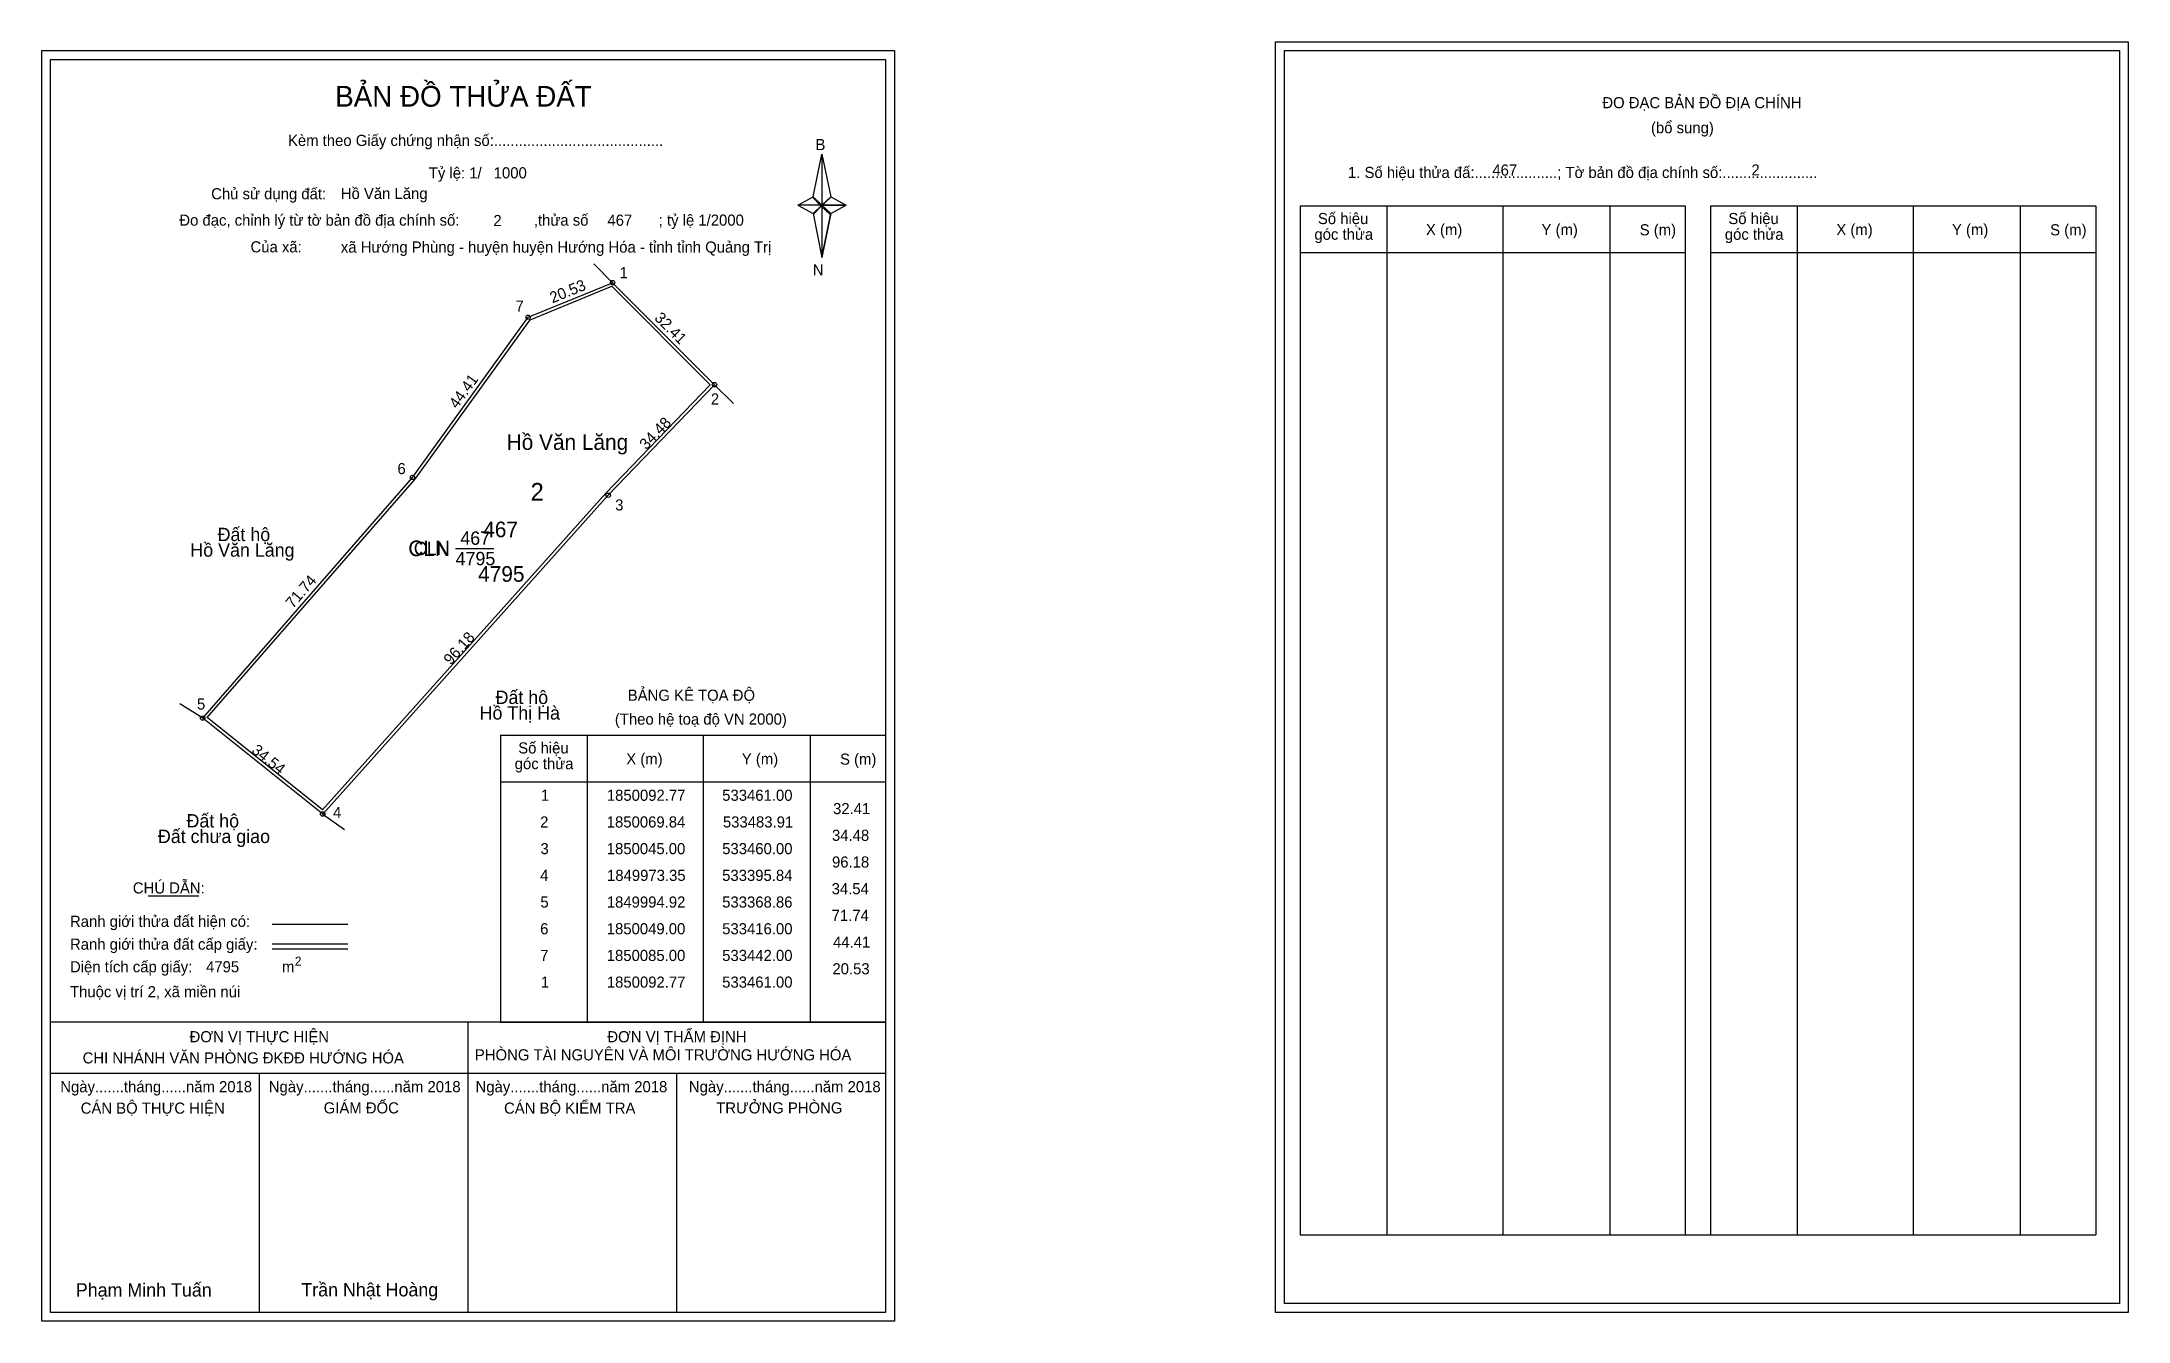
# Model space of a CAD drawing. Extents: x 533333 to 533802, y 1849859 to 1850147.
import ezdxf

# ---------------------------------------------------------------- set-up
doc = ezdxf.new("R2010")
doc.units = 0
for name, color, linetype in [('Level 1', 7, 'Continuous'), ('Level 10', 7, 'Continuous'), ('Level 11', 7, 'Continuous'), ('Level 13', 7, 'Continuous'), ('Level 2', 7, 'Continuous'), ('Level 27', 7, 'Continuous'), ('Level 3', 7, 'Continuous'), ('Level 36', 7, 'Continuous'), ('Level 4', 7, 'Continuous'), ('Level 49', 7, 'Continuous'), ('Level 5', 7, 'Continuous'), ('Level 53', 7, 'Continuous'), ('Level 55', 7, 'Continuous'), ('Level 6', 7, 'Continuous'), ('Level 63', 7, 'Continuous'), ('Level 7', 7, 'Continuous'), ('Level 9', 7, 'Continuous')]:
    doc.layers.add(name, color=color, linetype=linetype)

msp = doc.modelspace()

# ---------------------------------------------------------------- linework, layer by layer
at = {"layer": 'Level 1'}
for p, q in [((533334.68, 1850142.92), (533334.68, 1850142.92)), ((533612, 1850144.92), (533612, 1850144.92)), ((533506.1, 1850112.04), (533508.07, 1850121.68)), ((533508.07, 1850121.68), (533508.07, 1850110.16)), ((533508.07, 1850121.68), (533510.04, 1850112.04)), ((533502.66, 1850110.16), (533506.1, 1850112.04)), ((533506.1, 1850112.04), (533508.07, 1850110.16)), ((533507.92, 1850109.94), (533506.1, 1850111.82)), ((533508.07, 1850110.16), (533506.1, 1850108.32)), ((533507.92, 1850109.94), (533506.1, 1850108.1)), ((533506.1, 1850108.1), (533507.92, 1850109.94)), ((533506.1, 1850108.32), (533508.07, 1850098.46)), ((533509.89, 1850111.82), (533507.92, 1850109.94)), ((533507.92, 1850109.94), (533509.89, 1850111.82)), ((533509.89, 1850108.1), (533507.92, 1850109.94)), ((533510.04, 1850112.04), (533508.07, 1850110.16)), ((533508.07, 1850110.16), (533508.07, 1850098.46)), ((533508.07, 1850110.16), (533513.48, 1850110.16)), ((533508.07, 1850110.16), (533510.04, 1850108.32)), ((533510.04, 1850108.32), (533508.07, 1850098.46)), ((533510.04, 1850108.32), (533513.48, 1850110.16)), ((533615.54, 1850110.07), (533702.14, 1850110.07)), ((533635.13, 1849878.8), (533635.13, 1850110.07)), ((533661.2, 1849878.8), (533661.2, 1850110.07)), ((533685.17, 1850110.07), (533685.17, 1849878.8)), ((533702.14, 1850110.07), (533702.14, 1849878.8)), ((533707.79, 1850110.07), (533794.4, 1850110.07)), ((533727.38, 1849878.8), (533727.38, 1850110.07)), ((533753.46, 1849878.8), (533753.46, 1850110.07)), ((533777.43, 1850110.07), (533777.43, 1849878.8)), ((533794.4, 1850110.07), (533794.4, 1849878.8)), ((533615.54, 1850099.54), (533702.14, 1850099.54)), ((533707.79, 1850099.54), (533794.4, 1850099.54)), ((533435.78, 1849991.1), (533522.38, 1849991.1)), ((533455.37, 1849926.57), (533455.37, 1849991.1)), ((533481.44, 1849926.57), (533481.44, 1849991.1)), ((533505.41, 1849991.1), (533505.41, 1849926.57)), ((533435.78, 1849980.57), (533522.38, 1849980.57)), ((533356.6, 1849954.99), (533368, 1849954.99)), ((533384.46, 1849948.58), (533401.48, 1849948.58)), ((533384.46, 1849944.14), (533401.48, 1849944.14)), ((533384.46, 1849943.04), (533401.48, 1849943.04)), ((533441.51, 1849926.57), (533334.68, 1849926.57)), ((533522.38, 1849926.57), (533417.54, 1849926.57)), ((533428.53, 1849861.35), (533428.53, 1849926.57)), ((533435.78, 1849926.57), (533522.38, 1849926.57)), ((533522.38, 1849915.02), (533334.68, 1849915.02)), ((533381.6, 1849861.35), (533381.6, 1849915.02)), ((533475.45, 1849861.35), (533475.45, 1849915.02)), ((533615.54, 1849878.8), (533794.4, 1849878.8)), ((533522.38, 1849861.35), (533522.38, 1849861.35)), ((533799.7, 1849863.35), (533799.7, 1849863.35))]:
    msp.add_line(p, q, dxfattribs=at)
for points in [[(533506.1, 1850112.04), (533508.07, 1850121.68), (533508.07, 1850110.16)], [(533502.66, 1850110.16), (533506.1, 1850108.32), (533508.07, 1850110.16)], [(533508.07, 1850110.16), (533510.04, 1850112.04), (533513.48, 1850110.16)], [(533508.07, 1850110.16), (533508.07, 1850098.46), (533510.04, 1850108.32)]]:
    msp.add_lwpolyline(points, close=True, dxfattribs=at)
at = {"layer": 'Level 10'}
for points in [[(533461, 1850092.77), (533483.91, 1850069.84), (533460, 1850045), (533395.84, 1849973.35), (533368.86, 1849994.92), (533416, 1850049), (533442, 1850085)], [(533460.83, 1850091.95), (533482.93, 1850069.83), (533459.49, 1850045.48), (533395.76, 1849974.31), (533369.87, 1849995.01), (533416.55, 1850048.56), (533442.45, 1850084.43)]]:
    msp.add_lwpolyline(points, close=True, dxfattribs=at)
at = {"layer": 'Level 11'}
for centre in [(533461, 1850092.77), (533461, 1850092.77), (533442, 1850085), (533483.91, 1850069.84), (533416, 1850049), (533460, 1850045), (533368.86, 1849994.92), (533395.84, 1849973.35)]:
    msp.add_circle(centre, 0.5, dxfattribs=at)
at = {"layer": 'Level 27'}
for p, q in [((533461, 1850092.77), (533456.76, 1850097.01)), ((533483.91, 1850069.84), (533488.15, 1850065.6)), ((533368.86, 1849994.92), (533363.76, 1849998.08)), ((533395.84, 1849973.35), (533400.74, 1849969.89))]:
    msp.add_line(p, q, dxfattribs=at)
at = {"layer": 'Level 3'}
for p, q in [((533615.54, 1850110.07), (533615.54, 1849878.8)), ((533707.79, 1850110.07), (533707.79, 1849878.8)), ((533435.78, 1849991.1), (533435.78, 1849926.57))]:
    msp.add_line(p, q, dxfattribs=at)
at = {"layer": 'Level 63'}
for points in [[(533610.01, 1850146.92), (533801.71, 1850146.92), (533801.71, 1849861.35), (533610.01, 1849861.35)], [(533332.68, 1850144.92), (533524.38, 1850144.92), (533524.38, 1849859.35), (533332.68, 1849859.35)], [(533334.68, 1850142.92), (533522.38, 1850142.92), (533522.38, 1849861.35), (533334.68, 1849861.35)], [(533612.01, 1850144.92), (533799.71, 1850144.92), (533799.71, 1849863.35), (533612.01, 1849863.35)]]:
    msp.add_lwpolyline(points, close=True, dxfattribs=at)
at = {"layer": 'Level 9'}
msp.add_line((533425.71, 1850033.06), (533434.29, 1850033.06), dxfattribs=at)

# ---------------------------------------------------------------- texts
at = {"layer": 'Level 1'}
for s, height, p in [('BẢN ĐỒ THỬA ĐẤT', 4.6657, (533398.65, 1850132.33)), ('ĐO ĐẠC BẢN ĐỒ ĐỊA CHÍNH', 2.5, (533683.48, 1850131.98)), ('(bổ sung)', 2.5, (533694.42, 1850126.36)), ('Kèm theo Giấy chứng nhận số:.........................................', 2.5, (533388.03, 1850123.5)), ('B', 2.5, (533506.61, 1850122.56)), ('1. Số hiệu thửa đấ:....................; Tờ bản đồ địa chính số:.......................', 2.5, (533626.31, 1850116.3)), ('Chủ sử dụng đất:', 2.5, (533370.77, 1850111.51)), ('Đo đạc, chỉnh lý từ tờ bản đồ địa chính số:                  ,thửa số                 ; tỷ lệ 1/2000', 2.5, (533363.61, 1850105.58)), ('Số hiệu', 2.5, (533619.55, 1850105.94)), ('Số hiệu', 2.5, (533711.81, 1850105.94)), ('góc thửa', 2.5, (533618.76, 1850102.41)), ('X (m)', 2.5, (533643.83, 1850103.46)), ('Y (m)', 2.5, (533669.81, 1850103.46)), ('S (m)', 2.5, (533691.89, 1850103.41)), ('góc thửa', 2.5, (533711.02, 1850102.41)), ('X (m)', 2.5, (533736.09, 1850103.46)), ('Y (m)', 2.5, (533762.07, 1850103.46)), ('S (m)', 2.5, (533784.15, 1850103.41)), ('Của xã:', 2.5, (533379.61, 1850099.58)), ('N', 2.5, (533506.01, 1850094.39)), ('BẢNG KÊ TỌA ĐỘ', 2.5, (533464.41, 1849998.8)), ('(Theo hệ toạ độ VN 2000)', 2.5, (533461.51, 1849993.44)), ('góc thửa', 2.5, (533439, 1849983.43)), ('Số hiệu', 2.5, (533439.79, 1849986.96)), ('X (m)', 2.5, (533464.07, 1849984.49)), ('Y (m)', 2.5, (533490.05, 1849984.49)), ('S (m)', 2.5, (533512.13, 1849984.44)), ('CHÚ DẪN:', 2.5, (533353.16, 1849955.49)), ('Ranh giới thửa đất hiện có:', 2.5, (533339.03, 1849947.99)), ('Ranh giới thửa đất cấp giấy:', 2.5, (533339.03, 1849942.85)), ('Diện tích cấp giấy:', 2.5, (533339.03, 1849937.77)), ('m', 2.5, (533386.68, 1849937.79)), ('2', 2, (533389.58, 1849939.3)), ('Thuộc vị trí 2, xã miền núi', 2.5, (533339.03, 1849932.17)), ('ĐƠN VỊ THỰC HIỆN', 2.5, (533365.91, 1849922.05)), ('ĐƠN VỊ THẨM ĐỊNH', 2.5, (533459.82, 1849922.05)), ('PHÒNG TÀI NGUYÊN VÀ MÔI TRƯỜNG HƯỚNG HÓA', 2.5, (533430.04, 1849917.98)), ('CHI NHÁNH VĂN PHÒNG ĐKĐĐ HƯỚNG HÓA', 2.5, (533341.87, 1849917.29)), ('Ngày.......tháng......năm 2018', 2.5, (533336.85, 1849910.82)), ('Ngày.......tháng......năm 2018', 2.5, (533383.72, 1849910.82)), ('Ngày.......tháng......năm 2018', 2.5, (533430.19, 1849910.82)), ('Ngày.......tháng......năm 2018', 2.5, (533478.15, 1849910.82)), ('CÁN BỘ THỰC HIỆN', 2.5, (533341.43, 1849906)), ('GIÁM ĐỐC', 2.5, (533396.06, 1849906.06)), ('CÁN BỘ KIỂM TRA', 2.5, (533436.6, 1849906)), ('TRƯỞNG PHÒNG', 2.5, (533484.29, 1849906.06)), ('Phạm Minh Tuấn', 3, (533340.34, 1849864.89)), ('Trần Nhật Hoàng', 3, (533391.03, 1849864.94))]:
    msp.add_text(s, height=height, dxfattribs=at).set_placement(p)
at = {"layer": 'Level 11'}
msp.add_text('Tỷ lệ: 1/', height=2.5, dxfattribs=at).set_placement((533419.69, 1850116.19))
at = {"layer": 'Level 13'}
for s, p in [('CLN', (533416.32, 1850031.56)), ('467', (533426.77, 1850033.86)), ('4795', (533425.71, 1850029.26))]:
    msp.add_text(s, height=3, dxfattribs=at).set_placement(p)
at = {"layer": 'Level 2'}
msp.add_text('Hồ Văn Lăng', height=3.5, dxfattribs=at).set_placement((533437.19, 1850055.2))
at = {"layer": 'Level 3'}
msp.add_text('CLN', height=3.5, dxfattribs=at).set_placement((533415.08, 1850031.31))
at = {"layer": 'Level 36'}
for s, p in [('Đất hộ', (533372.22, 1850034.69)), ('Hồ Văn Lăng', (533366.09, 1850031.19)), ('Đất hộ', (533434.69, 1849998.08)), ('Hồ Thị Hà', (533431.11, 1849994.58)), ('Đất hộ', (533365.22, 1849970.33)), ('Đất chưa giao', (533358.79, 1849966.83))]:
    msp.add_text(s, height=3, dxfattribs=at).set_placement(p)
at = {"layer": 'Level 4'}
msp.add_text('467', height=3.5, dxfattribs=at).set_placement((533431.92, 1850035.56))
at = {"layer": 'Level 49'}
for s, rotation, p in [('20.53', 22.242, (533447.49, 1850088.11)), ('32.41', 314.975, (533470.24, 1850084.65)), ('44.41', 54.1623, (533426.05, 1850064.28)), ('34.48', 46.0929, (533468.57, 1850055.06)), ('71.74', 48.9223, (533389.14, 1850019.4)), ('96.18', 48.1567, (533424.62, 1850006.69)), ('34.54', 321.3583, (533379.65, 1849987.31))]:
    msp.add_text(s, height=2.5, rotation=rotation, dxfattribs=at).set_placement(p)
at = {"layer": 'Level 5'}
msp.add_text('4795', height=3.5, dxfattribs=at).set_placement((533430.78, 1850025.56))
at = {"layer": 'Level 53'}
for s, p in [('1', (533444.87, 1849976.32)), ('1850092.77', (533459.71, 1849976.32)), ('533461.00', (533485.64, 1849976.32)), ('2', (533444.72, 1849970.32)), ('1850069.84', (533459.69, 1849970.32)), ('533483.91', (533485.8, 1849970.32)), ('32.41', (533510.56, 1849973.32)), ('34.48', (533510.32, 1849967.32)), ('3', (533444.8, 1849964.32)), ('1850045.00', (533459.69, 1849964.32)), ('533460.00', (533485.64, 1849964.32)), ('96.18', (533510.32, 1849961.32)), ('4', (533444.71, 1849958.32)), ('1849973.35', (533459.75, 1849958.32)), ('533395.84', (533485.63, 1849958.32)), ('5', (533444.77, 1849952.32)), ('1849994.92', (533459.7, 1849952.32)), ('533368.86', (533485.64, 1849952.32)), ('34.54', (533510.24, 1849955.32)), ('6', (533444.72, 1849946.32)), ('1850049.00', (533459.69, 1849946.32)), ('533416.00', (533485.64, 1849946.32)), ('71.74', (533510.24, 1849949.32)), ('44.41', (533510.56, 1849943.32)), ('7', (533444.73, 1849940.32)), ('1850085.00', (533459.69, 1849940.32)), ('533442.00', (533485.64, 1849940.32)), ('20.53', (533510.42, 1849937.32)), ('1', (533444.87, 1849934.32)), ('1850092.77', (533459.71, 1849934.32)), ('533461.00', (533485.64, 1849934.32))]:
    msp.add_text(s, height=2.5, dxfattribs=at).set_placement(p)
at = {"layer": 'Level 55'}
for s, height, p in [('1', 0.4, (533460.89, 1850092.77)), ('0', 0.11, (533460.96, 1850092.66)), ('0', 0.11, (533460.96, 1850092.66)), ('0', 0.11, (533460.96, 1850092.66)), ('7', 0.4, (533441.87, 1850085)), ('0', 0.11, (533441.96, 1850084.89)), ('0', 0.11, (533441.96, 1850084.89)), ('470', 0.11, (533483.79, 1850069.73)), ('2', 0.4, (533483.77, 1850069.84)), ('0', 0.11, (533483.87, 1850069.73)), ('6', 0.4, (533415.86, 1850049)), ('0', 0.11, (533415.96, 1850048.89)), ('0', 0.11, (533415.96, 1850048.89)), ('470', 0.11, (533459.88, 1850044.89)), ('3', 0.4, (533459.88, 1850045)), ('5', 0.4, (533368.73, 1849994.92)), ('0', 0.11, (533368.82, 1849994.81)), ('0', 0.11, (533368.82, 1849994.81)), ('0', 0.11, (533368.82, 1849994.81)), ('0', 0.11, (533368.82, 1849994.81)), ('4', 0.4, (533395.7, 1849973.35)), ('470', 0.11, (533395.72, 1849973.24)), ('0', 0.11, (533395.8, 1849973.24)), ('0', 0.11, (533395.8, 1849973.24))]:
    msp.add_text(s, height=height, dxfattribs=at).set_placement(p)
at = {"layer": 'Level 6'}
for s, p in [('1000', (533434.28, 1850116.21)), ('467', (533658.76, 1850116.84)), ('2', (533717.01, 1850116.86)), ('Hồ Văn Lăng', (533399.9, 1850111.57)), ('467', (533459.84, 1850105.57)), ('2', (533434.2, 1850105.49)), ('xã Hướng Phùng - huyện huyện Hướng Hóa - tỉnh tỉnh Quảng Trị', (533399.92, 1850099.53)), ('4795', (533369.62, 1849937.78))]:
    msp.add_text(s, height=2.5, dxfattribs=at).set_placement(p)
at = {"layer": 'Level 7'}
msp.add_text('2', height=4, dxfattribs=at).set_placement((533442.56, 1850043.76))
at = {"layer": 'Level 9'}
for s, p in [('1', (533462.57, 1850093.78)), ('7', (533439.18, 1850086.26)), ('2', (533483.09, 1850065.39)), ('6', (533412.64, 1850049.74)), ('3', (533461.58, 1850041.57)), ('5', (533367.58, 1849996.83)), ('4', (533398.16, 1849972.46))]:
    msp.add_text(s, height=2.5, dxfattribs=at).set_placement(p)

doc.saveas('drawing.dxf')
